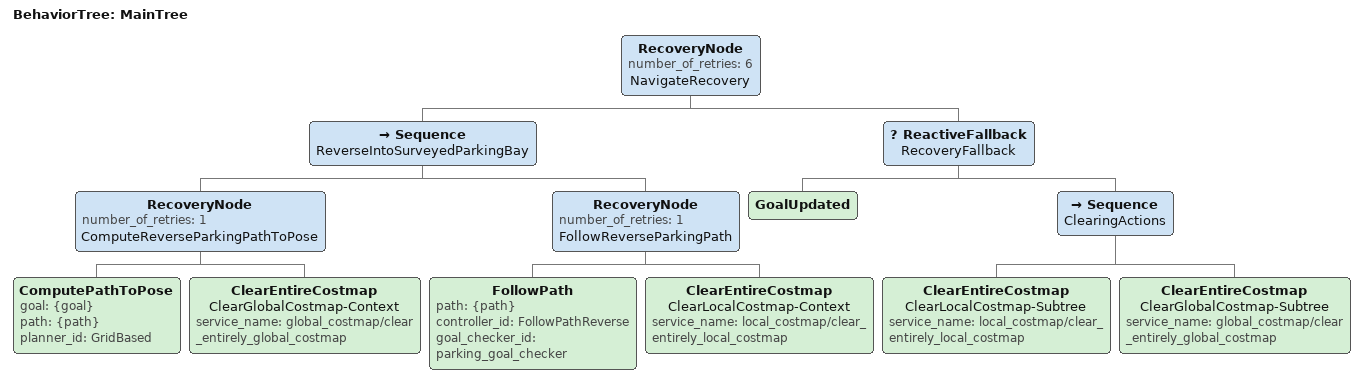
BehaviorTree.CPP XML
<!-- Reverse-only Ackermann tree for the final straight parking insertion. -->
<root main_tree_to_execute="MainTree">
  <BehaviorTree ID="MainTree">
    <RecoveryNode number_of_retries="6" name="NavigateRecovery">
      <!-- Compute once so the final parking leg cannot flip gear when AMCL
           makes a small correction. The preceding *_ENTRY is exact. -->
      <Sequence name="ReverseIntoSurveyedParkingBay">
        <RecoveryNode number_of_retries="1" name="ComputeReverseParkingPathToPose">
          <ComputePathToPose goal="{goal}" path="{path}" planner_id="GridBased"/>
          <ClearEntireCostmap name="ClearGlobalCostmap-Context" service_name="global_costmap/clear_entirely_global_costmap"/>
        </RecoveryNode>
        <RecoveryNode number_of_retries="1" name="FollowReverseParkingPath">
          <FollowPath path="{path}" controller_id="FollowPathReverse" goal_checker_id="parking_goal_checker"/>
          <ClearEntireCostmap name="ClearLocalCostmap-Context" service_name="local_costmap/clear_entirely_local_costmap"/>
        </RecoveryNode>
      </Sequence>
      <ReactiveFallback name="RecoveryFallback">
        <GoalUpdated/>
        <Sequence name="ClearingActions">
          <ClearEntireCostmap name="ClearLocalCostmap-Subtree" service_name="local_costmap/clear_entirely_local_costmap"/>
          <ClearEntireCostmap name="ClearGlobalCostmap-Subtree" service_name="global_costmap/clear_entirely_global_costmap"/>
        </Sequence>
      </ReactiveFallback>
    </RecoveryNode>
  </BehaviorTree>
</root>
